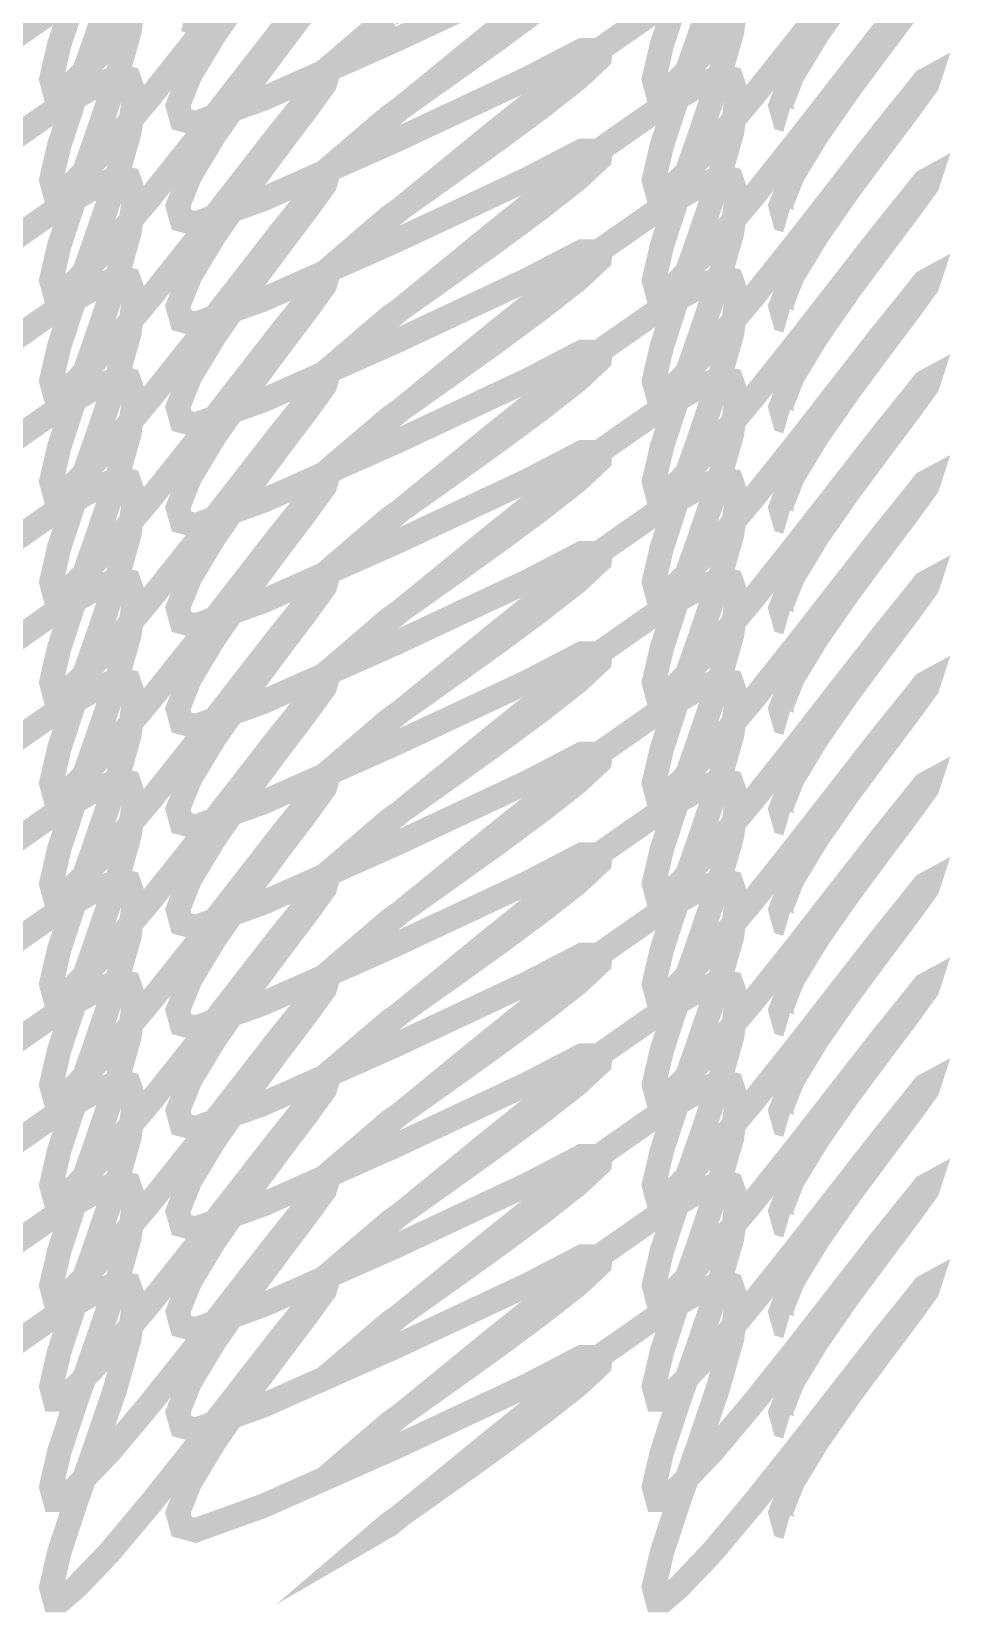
# Model space of a CAD drawing. Extents: x 0.5 to 10.7, y 0.3 to 10.6.
# Drawn here: x 9.968 to 10.494, y 0.466 to 1.369 of the extents above; entities that cross this region are included whole.
import ezdxf

# ---------------------------------------------------------------- set-up
doc = ezdxf.new("R2010")
doc.units = 0
doc.layers.get('0').update_dxf_attribs({"linetype": 'CONTINUOUS'})

msp = doc.modelspace()

# ---------------------------------------------------------------- linework, layer by layer
at = {"color": 0, "const_width": 0.013889}
for points in [[(10.173, 1.3782), (10.1704, 1.37598), (10.1704, 1.37598), (10.1733, 1.37766)], [(10.0161, 1.39719), (10.0049, 1.36448), (9.99349, 1.33214), (9.98421, 1.30404), (9.97965, 1.28429), (9.98167, 1.2768), (9.98236, 1.2768), (9.98525, 1.2768), (9.99397, 1.28429), (10.0129, 1.30404), (10.0365, 1.33214), (10.0623, 1.36448), (10.0878, 1.39719)], [(10.091, 1.39313), (10.073, 1.3673), (10.059, 1.34408), (10.052, 1.32671), (10.0542, 1.31885), (10.0556, 1.31847), (10.0621, 1.31673), (10.101, 1.33073), (10.1771, 1.36448), (10.2519, 1.39953)], [(10.2597, 1.38314), (10.2345, 1.36448), (10.209, 1.34619), (10.1872, 1.33073), (10.173, 1.32069), (10.1704, 1.31847), (10.1704, 1.31847), (10.1733, 1.32015), (10.1812, 1.32671), (10.2025, 1.34408), (10.2309, 1.3673), (10.2632, 1.39313)], [(10.3605, 1.39719), (10.3494, 1.36448), (10.3379, 1.33214), (10.3287, 1.30404), (10.3241, 1.28429), (10.3261, 1.2768), (10.3268, 1.2768), (10.3297, 1.2768), (10.3384, 1.28429), (10.3573, 1.30404), (10.3809, 1.33214), (10.4067, 1.36448), (10.4322, 1.39719)], [(10.4355, 1.39313), (10.4175, 1.3673), (10.4034, 1.34408), (10.3965, 1.32671), (10.3987, 1.31885), (10.4, 1.31847)], [(10.0272, 1.39031), (10.0243, 1.36887), (10.0161, 1.33984), (10.0049, 1.30713), (9.99349, 1.27479), (9.98421, 1.24669), (9.97965, 1.22694), (9.98167, 1.21946), (9.98236, 1.21946), (9.98525, 1.21946), (9.99397, 1.22694), (10.0129, 1.24669), (10.0365, 1.27479), (10.0623, 1.30713), (10.0878, 1.33984), (10.1104, 1.36887), (10.1277, 1.39031)], [(9.99349, 1.38965), (9.98421, 1.36155), (9.97965, 1.3418), (9.98167, 1.33431), (9.98236, 1.33431), (9.98525, 1.33431), (9.99397, 1.3418), (10.0129, 1.36155), (10.0365, 1.38965)], [(10.0556, 1.37598), (10.0621, 1.37424), (10.101, 1.38824)], [(10.3716, 1.39031), (10.3688, 1.36887), (10.3605, 1.33984), (10.3494, 1.30713), (10.3379, 1.27479), (10.3287, 1.24669), (10.3241, 1.22694), (10.3261, 1.21946), (10.3268, 1.21946), (10.3297, 1.21946), (10.3384, 1.22694), (10.3573, 1.24669), (10.3809, 1.27479), (10.4067, 1.30713), (10.4322, 1.33984), (10.4549, 1.36887), (10.4722, 1.39031)], [(10.3379, 1.38965), (10.3287, 1.36155), (10.3241, 1.3418), (10.3261, 1.33431), (10.3268, 1.33431), (10.3297, 1.33431), (10.3384, 1.3418), (10.3573, 1.36155), (10.3809, 1.38965)], [(9.95182, 1.36095), (9.98221, 1.38222)], [(10.1258, 1.38222), (10.1097, 1.36095), (10.091, 1.33577), (10.073, 1.30995), (10.059, 1.28673), (10.052, 1.26937), (10.0542, 1.2615), (10.0556, 1.26112), (10.0621, 1.25939), (10.101, 1.27338), (10.1771, 1.30713), (10.2519, 1.34218), (10.283, 1.35834), (10.2935, 1.35834), (10.2935, 1.35834), (10.2931, 1.3539), (10.2806, 1.34218), (10.2597, 1.32579), (10.2345, 1.30713), (10.209, 1.28885), (10.1872, 1.27338), (10.173, 1.26335), (10.1704, 1.26112), (10.1704, 1.26112), (10.1733, 1.2628), (10.1812, 1.26937), (10.2025, 1.28673), (10.2309, 1.30995), (10.2632, 1.33577), (10.2962, 1.36095), (10.3267, 1.38222)], [(10.4702, 1.38222), (10.4542, 1.36095), (10.4355, 1.33577), (10.4175, 1.30995), (10.4034, 1.28673), (10.3965, 1.26937), (10.3987, 1.2615), (10.4, 1.26112)], [(9.95182, 1.3036), (9.98221, 1.32487), (10.0068, 1.33898), (10.0188, 1.34359), (10.0222, 1.34267), (10.024, 1.34223), (10.0272, 1.33295), (10.0243, 1.31152), (10.0161, 1.2825), (10.0049, 1.24978), (9.99349, 1.21745), (9.98421, 1.18934), (9.97965, 1.1696), (9.98167, 1.16211), (9.98236, 1.16211), (9.98525, 1.16211), (9.99397, 1.1696), (10.0129, 1.18934), (10.0365, 1.21745), (10.0623, 1.24978), (10.0878, 1.2825), (10.1104, 1.31152), (10.1277, 1.33295), (10.1343, 1.34109), (10.1371, 1.34267), (10.1371, 1.34267), (10.136, 1.33898), (10.1258, 1.32487), (10.1097, 1.3036), (10.091, 1.27843), (10.073, 1.2526), (10.059, 1.22938), (10.052, 1.21202), (10.0542, 1.20416), (10.0556, 1.20378), (10.0621, 1.20204), (10.101, 1.21604), (10.1771, 1.24978), (10.2519, 1.28483), (10.283, 1.301), (10.2935, 1.301), (10.2935, 1.301), (10.2931, 1.29655), (10.2806, 1.28483), (10.2597, 1.26845), (10.2345, 1.24978), (10.209, 1.2315), (10.1872, 1.21604), (10.173, 1.206), (10.1704, 1.20378), (10.1704, 1.20378), (10.1733, 1.20546), (10.1812, 1.21202), (10.2025, 1.22938), (10.2309, 1.2526), (10.2632, 1.27843), (10.2962, 1.3036), (10.3267, 1.32487), (10.3512, 1.33898), (10.3632, 1.34359), (10.3666, 1.34267), (10.3684, 1.34223), (10.3716, 1.33295), (10.3688, 1.31152), (10.3605, 1.2825), (10.3494, 1.24978), (10.3379, 1.21745), (10.3287, 1.18934), (10.3241, 1.1696), (10.3261, 1.16211), (10.3268, 1.16211), (10.3297, 1.16211), (10.3384, 1.1696), (10.3573, 1.18934), (10.3809, 1.21745), (10.4067, 1.24978), (10.4322, 1.2825), (10.4549, 1.31152), (10.4722, 1.33295), (10.4787, 1.34109), (10.4816, 1.34267), (10.4816, 1.34267), (10.4804, 1.33898), (10.4702, 1.32487), (10.4542, 1.3036), (10.4355, 1.27843), (10.4175, 1.2526), (10.4034, 1.22938), (10.3965, 1.21202), (10.3987, 1.20416), (10.4, 1.20378)], [(9.95182, 1.24609), (9.98221, 1.26736), (10.0068, 1.28147), (10.0188, 1.28608), (10.0222, 1.28516), (10.024, 1.28472), (10.0272, 1.27544), (10.0243, 1.25402), (10.0161, 1.22499), (10.0049, 1.19228), (9.99349, 1.15994), (9.98421, 1.13184), (9.97965, 1.11209), (9.98167, 1.1046), (9.98236, 1.1046), (9.98525, 1.1046), (9.99397, 1.11209), (10.0129, 1.13184), (10.0365, 1.15994), (10.0623, 1.19228), (10.0878, 1.22499), (10.1104, 1.25402), (10.1277, 1.27544), (10.1343, 1.28358), (10.1371, 1.28516), (10.1371, 1.28516), (10.136, 1.28147), (10.1258, 1.26736), (10.1097, 1.24609), (10.091, 1.22092), (10.073, 1.1951), (10.059, 1.17188), (10.052, 1.15451), (10.0542, 1.14665), (10.0556, 1.14627), (10.0621, 1.14453), (10.101, 1.15853), (10.1771, 1.19228), (10.2519, 1.22732), (10.283, 1.24349), (10.2935, 1.24349), (10.2935, 1.24349), (10.2931, 1.23904), (10.2806, 1.22732), (10.2597, 1.21094), (10.2345, 1.19228), (10.209, 1.17399), (10.1872, 1.15853), (10.173, 1.14849), (10.1704, 1.14627), (10.1704, 1.14627), (10.1733, 1.14795), (10.1812, 1.15451), (10.2025, 1.17188), (10.2309, 1.1951), (10.2632, 1.22092), (10.2962, 1.24609), (10.3267, 1.26736), (10.3512, 1.28147), (10.3632, 1.28608), (10.3666, 1.28516), (10.3684, 1.28472), (10.3716, 1.27544), (10.3688, 1.25402), (10.3605, 1.22499), (10.3494, 1.19228), (10.3379, 1.15994), (10.3287, 1.13184), (10.3241, 1.11209), (10.3261, 1.1046), (10.3268, 1.1046), (10.3297, 1.1046), (10.3384, 1.11209), (10.3573, 1.13184), (10.3809, 1.15994), (10.4067, 1.19228), (10.4322, 1.22499), (10.4549, 1.25402), (10.4722, 1.27544), (10.4787, 1.28358), (10.4816, 1.28516), (10.4816, 1.28516), (10.4804, 1.28147), (10.4702, 1.26736), (10.4542, 1.24609), (10.4355, 1.22092), (10.4175, 1.1951), (10.4034, 1.17188), (10.3965, 1.15451), (10.3987, 1.14665), (10.4, 1.14627)], [(9.95182, 1.18869), (9.98221, 1.20996), (10.0068, 1.22407), (10.0188, 1.22868), (10.0222, 1.22776), (10.024, 1.22732), (10.0272, 1.21804), (10.0243, 1.19662), (10.0161, 1.16759), (10.0049, 1.13487), (9.99349, 1.10254), (9.98421, 1.07444), (9.97965, 1.05469), (9.98167, 1.0472), (9.98236, 1.0472), (9.98525, 1.0472), (9.99397, 1.05469), (10.0129, 1.07444), (10.0365, 1.10254), (10.0623, 1.13487), (10.0878, 1.16759), (10.1104, 1.19662), (10.1277, 1.21804), (10.1343, 1.22618), (10.1371, 1.22776), (10.1371, 1.22776), (10.136, 1.22407), (10.1258, 1.20996), (10.1097, 1.18869), (10.091, 1.16352), (10.073, 1.1377), (10.059, 1.11448), (10.052, 1.09711), (10.0542, 1.08925), (10.0556, 1.08887), (10.0621, 1.08713), (10.101, 1.10113), (10.1771, 1.13487), (10.2519, 1.16992), (10.283, 1.18609), (10.2935, 1.18609), (10.2935, 1.18609), (10.2931, 1.18164), (10.2806, 1.16992), (10.2597, 1.15354), (10.2345, 1.13487), (10.209, 1.11659), (10.1872, 1.10113), (10.173, 1.09109), (10.1704, 1.08887), (10.1704, 1.08887), (10.1733, 1.09055), (10.1812, 1.09711), (10.2025, 1.11448), (10.2309, 1.1377), (10.2632, 1.16352), (10.2962, 1.18869), (10.3267, 1.20996), (10.3512, 1.22407), (10.3632, 1.22868), (10.3666, 1.22776), (10.3684, 1.22732), (10.3716, 1.21804), (10.3688, 1.19662), (10.3605, 1.16759), (10.3494, 1.13487), (10.3379, 1.10254), (10.3287, 1.07444), (10.3241, 1.05469), (10.3261, 1.0472), (10.3268, 1.0472), (10.3297, 1.0472), (10.3384, 1.05469), (10.3573, 1.07444), (10.3809, 1.10254), (10.4067, 1.13487), (10.4322, 1.16759), (10.4549, 1.19662), (10.4722, 1.21804), (10.4787, 1.22618), (10.4816, 1.22776), (10.4816, 1.22776), (10.4804, 1.22407), (10.4702, 1.20996), (10.4542, 1.18869), (10.4355, 1.16352), (10.4175, 1.1377), (10.4034, 1.11448), (10.3965, 1.09711), (10.3987, 1.08925), (10.4, 1.08887)], [(9.95182, 1.13135), (9.98221, 1.15262), (10.0068, 1.16672), (10.0188, 1.17133), (10.0222, 1.17041), (10.024, 1.16998), (10.0272, 1.1607), (10.0243, 1.13927), (10.0161, 1.11024), (10.0049, 1.07753), (9.99349, 1.04519), (9.98421, 1.01709), (9.97965, 0.997342), (9.98167, 0.989854), (9.98236, 0.989854), (9.98525, 0.989854), (9.99397, 0.997342), (10.0129, 1.01709), (10.0365, 1.04519), (10.0623, 1.07753), (10.0878, 1.11024), (10.1104, 1.13927), (10.1277, 1.1607), (10.1343, 1.16884), (10.1371, 1.17041), (10.1371, 1.17041), (10.136, 1.16672), (10.1258, 1.15262), (10.1097, 1.13135), (10.091, 1.10617), (10.073, 1.08035), (10.059, 1.05713), (10.052, 1.03977), (10.0542, 1.0319), (10.0556, 1.03152), (10.0621, 1.02978), (10.101, 1.04378), (10.1771, 1.07753), (10.2519, 1.11258), (10.283, 1.12874), (10.2935, 1.12874), (10.2935, 1.12874), (10.2931, 1.12429), (10.2806, 1.11258), (10.2597, 1.09619), (10.2345, 1.07753), (10.209, 1.05924), (10.1872, 1.04378), (10.173, 1.03375), (10.1704, 1.03152), (10.1704, 1.03152), (10.1733, 1.0332), (10.1812, 1.03977), (10.2025, 1.05713), (10.2309, 1.08035), (10.2632, 1.10617), (10.2962, 1.13135), (10.3267, 1.15262), (10.3512, 1.16672), (10.3632, 1.17133), (10.3666, 1.17041), (10.3684, 1.16998), (10.3716, 1.1607), (10.3688, 1.13927), (10.3605, 1.11024), (10.3494, 1.07753), (10.3379, 1.04519), (10.3287, 1.01709), (10.3241, 0.997342), (10.3261, 0.989854), (10.3268, 0.989854), (10.3297, 0.989854), (10.3384, 0.997342), (10.3573, 1.01709), (10.3809, 1.04519), (10.4067, 1.07753), (10.4322, 1.11024), (10.4549, 1.13927), (10.4722, 1.1607), (10.4787, 1.16884), (10.4816, 1.17041), (10.4816, 1.17041), (10.4804, 1.16672), (10.4702, 1.15262), (10.4542, 1.13135), (10.4355, 1.10617), (10.4175, 1.08035), (10.4034, 1.05713), (10.3965, 1.03977), (10.3987, 1.0319), (10.4, 1.03152)], [(9.95182, 1.07384), (9.98221, 1.09511), (10.0068, 1.10921), (10.0188, 1.11382), (10.0222, 1.1129), (10.024, 1.11247), (10.0272, 1.10319), (10.0243, 1.08176), (10.0161, 1.05273), (10.0049, 1.02002), (9.99349, 0.987685), (9.98421, 0.959581), (9.97965, 0.939833), (9.98167, 0.932346), (9.98236, 0.932346), (9.98525, 0.932346), (9.99397, 0.939833), (10.0129, 0.959581), (10.0365, 0.987685), (10.0623, 1.02002), (10.0878, 1.05273), (10.1104, 1.08176), (10.1277, 1.10319), (10.1343, 1.11133), (10.1371, 1.1129), (10.1371, 1.1129), (10.136, 1.10921), (10.1258, 1.09511), (10.1097, 1.07384), (10.091, 1.04867), (10.073, 1.02284), (10.059, 0.999621), (10.052, 0.98226), (10.0542, 0.974393), (10.0556, 0.974012), (10.0621, 0.972276), (10.101, 0.986274), (10.1771, 1.02002), (10.2519, 1.05507), (10.283, 1.07123), (10.2935, 1.07123), (10.2935, 1.07123), (10.2931, 1.06679), (10.2806, 1.05507), (10.2597, 1.03868), (10.2345, 1.02002), (10.209, 1.00174), (10.1872, 0.986274), (10.173, 0.976238), (10.1704, 0.974012), (10.1704, 0.974012), (10.1733, 0.975694), (10.1812, 0.98226), (10.2025, 0.999621), (10.2309, 1.02284), (10.2632, 1.04867), (10.2962, 1.07384), (10.3267, 1.09511), (10.3512, 1.10921), (10.3632, 1.11382), (10.3666, 1.1129), (10.3684, 1.11247), (10.3716, 1.10319), (10.3688, 1.08176), (10.3605, 1.05273), (10.3494, 1.02002), (10.3379, 0.987685), (10.3287, 0.959581), (10.3241, 0.939833), (10.3261, 0.932346), (10.3268, 0.932346), (10.3297, 0.932346), (10.3384, 0.939833), (10.3573, 0.959581), (10.3809, 0.987685), (10.4067, 1.02002), (10.4322, 1.05273), (10.4549, 1.08176), (10.4722, 1.10319), (10.4787, 1.11133), (10.4816, 1.1129), (10.4816, 1.1129), (10.4804, 1.10921), (10.4702, 1.09511), (10.4542, 1.07384), (10.4355, 1.04867), (10.4175, 1.02284), (10.4034, 0.999621), (10.3965, 0.98226), (10.3987, 0.974393), (10.4, 0.974012)], [(9.95182, 1.01649), (9.98221, 1.03776), (10.0068, 1.05187), (10.0188, 1.05648), (10.0222, 1.05556), (10.024, 1.05512), (10.0272, 1.04584), (10.0243, 1.02441), (10.0161, 0.995389), (10.0049, 0.962674), (9.99349, 0.930339), (9.98421, 0.902235), (9.97965, 0.882488), (9.98167, 0.875), (9.98236, 0.875), (9.98525, 0.875), (9.99397, 0.882488), (10.0129, 0.902235), (10.0365, 0.930339), (10.0623, 0.962674), (10.0878, 0.995389), (10.1104, 1.02441), (10.1277, 1.04584), (10.1343, 1.05398), (10.1371, 1.05556), (10.1371, 1.05556), (10.136, 1.05187), (10.1258, 1.03776), (10.1097, 1.01649), (10.091, 0.991319), (10.073, 0.965494), (10.059, 0.942275), (10.052, 0.924914), (10.0542, 0.917046), (10.0556, 0.916667), (10.0621, 0.914931), (10.101, 0.928928), (10.1771, 0.962674), (10.2519, 0.997721), (10.283, 1.01389), (10.2935, 1.01389), (10.2935, 1.01389), (10.2931, 1.00944), (10.2806, 0.997721), (10.2597, 0.981338), (10.2345, 0.962674), (10.209, 0.94439), (10.1872, 0.928928), (10.173, 0.918892), (10.1704, 0.916667), (10.1704, 0.916667), (10.1733, 0.918349), (10.1812, 0.924914), (10.2025, 0.942275), (10.2309, 0.965494), (10.2632, 0.991319), (10.2962, 1.01649), (10.3267, 1.03776), (10.3512, 1.05187), (10.3632, 1.05648), (10.3666, 1.05556), (10.3684, 1.05512), (10.3716, 1.04584), (10.3688, 1.02441), (10.3605, 0.995389), (10.3494, 0.962674), (10.3379, 0.930339), (10.3287, 0.902235), (10.3241, 0.882488), (10.3261, 0.875), (10.3268, 0.875), (10.3297, 0.875), (10.3384, 0.882488), (10.3573, 0.902235), (10.3809, 0.930339), (10.4067, 0.962674), (10.4322, 0.995389), (10.4549, 1.02441), (10.4722, 1.04584), (10.4787, 1.05398), (10.4816, 1.05556), (10.4816, 1.05556), (10.4804, 1.05187), (10.4702, 1.03776), (10.4542, 1.01649), (10.4355, 0.991319), (10.4175, 0.965494), (10.4034, 0.942275), (10.3965, 0.924914), (10.3987, 0.917046), (10.4, 0.916667)], [(9.95182, 0.959147), (9.98221, 0.980414), (10.0068, 0.994521), (10.0188, 0.999132), (10.0222, 0.99821), (10.024, 0.997775), (10.0272, 0.988499), (10.0243, 0.967068), (10.0161, 0.938043), (10.0049, 0.905328), (9.99349, 0.872993), (9.98421, 0.844889), (9.97965, 0.825142), (9.98167, 0.817654), (9.98236, 0.817654), (9.98525, 0.817654), (9.99397, 0.825142), (10.0129, 0.844889), (10.0365, 0.872993), (10.0623, 0.905328), (10.0878, 0.938043), (10.1104, 0.967068), (10.1277, 0.988499), (10.1343, 0.996636), (10.1371, 0.99821), (10.1371, 0.99821), (10.136, 0.994521), (10.1258, 0.980414), (10.1097, 0.959147), (10.091, 0.933974), (10.073, 0.908149), (10.059, 0.884928), (10.052, 0.867567), (10.0542, 0.8597), (10.0556, 0.859321), (10.0621, 0.857585), (10.101, 0.871582), (10.1771, 0.905328), (10.2519, 0.940375), (10.283, 0.956543), (10.2935, 0.956543), (10.2935, 0.956543), (10.2931, 0.952094), (10.2806, 0.940375), (10.2597, 0.92399), (10.2345, 0.905328), (10.209, 0.887044), (10.1872, 0.871582), (10.173, 0.861546), (10.1704, 0.859321), (10.1704, 0.859321), (10.1733, 0.861003), (10.1812, 0.867567), (10.2025, 0.884928), (10.2309, 0.908149), (10.2632, 0.933974), (10.2962, 0.959147), (10.3267, 0.980414), (10.3512, 0.994521), (10.3632, 0.999132), (10.3666, 0.99821), (10.3684, 0.997775), (10.3716, 0.988499), (10.3688, 0.967068), (10.3605, 0.938043), (10.3494, 0.905328), (10.3379, 0.872993), (10.3287, 0.844889), (10.3241, 0.825142), (10.3261, 0.817654), (10.3268, 0.817654), (10.3297, 0.817654), (10.3384, 0.825142), (10.3573, 0.844889), (10.3809, 0.872993), (10.4067, 0.905328), (10.4322, 0.938043), (10.4549, 0.967068), (10.4722, 0.988499), (10.4787, 0.996636), (10.4816, 0.99821), (10.4816, 0.99821), (10.4804, 0.994521), (10.4702, 0.980414), (10.4542, 0.959147), (10.4355, 0.933974), (10.4175, 0.908149), (10.4034, 0.884928), (10.3965, 0.867567), (10.3987, 0.8597), (10.4, 0.859321)], [(9.95182, 0.901639), (9.98221, 0.922906), (10.0068, 0.937011), (10.0188, 0.941624), (10.0222, 0.940701), (10.024, 0.940267), (10.0272, 0.93099), (10.0243, 0.90956), (10.0161, 0.880533), (10.0049, 0.847819), (9.99349, 0.815483), (9.98421, 0.787381), (9.97965, 0.767632), (9.98167, 0.760146), (9.98236, 0.760146), (9.98525, 0.760146), (9.99397, 0.767632), (10.0129, 0.787381), (10.0365, 0.815483), (10.0623, 0.847819), (10.0878, 0.880533), (10.1104, 0.90956), (10.1277, 0.93099), (10.1343, 0.939128), (10.1371, 0.940701), (10.1371, 0.940701), (10.136, 0.937011), (10.1258, 0.922906), (10.1097, 0.901639), (10.091, 0.876465), (10.073, 0.85064), (10.059, 0.827419), (10.052, 0.810058), (10.0542, 0.802192), (10.0556, 0.801812), (10.0621, 0.800076), (10.101, 0.814074), (10.1771, 0.847819), (10.2519, 0.882867), (10.283, 0.899035), (10.2935, 0.899035), (10.2935, 0.899035), (10.2931, 0.894586), (10.2806, 0.882867), (10.2597, 0.866482), (10.2345, 0.847819), (10.209, 0.829536), (10.1872, 0.814074), (10.173, 0.804036), (10.1704, 0.801812), (10.1704, 0.801812), (10.1733, 0.803494), (10.1812, 0.810058), (10.2025, 0.827419), (10.2309, 0.85064), (10.2632, 0.876465), (10.2962, 0.901639), (10.3267, 0.922906), (10.3512, 0.937011), (10.3632, 0.941624), (10.3666, 0.940701), (10.3684, 0.940267), (10.3716, 0.93099), (10.3688, 0.90956), (10.3605, 0.880533), (10.3494, 0.847819), (10.3379, 0.815483), (10.3287, 0.787381), (10.3241, 0.767632), (10.3261, 0.760146), (10.3268, 0.760146), (10.3297, 0.760146), (10.3384, 0.767632), (10.3573, 0.787381), (10.3809, 0.815483), (10.4067, 0.847819), (10.4322, 0.880533), (10.4549, 0.90956), (10.4722, 0.93099), (10.4787, 0.939128), (10.4816, 0.940701), (10.4816, 0.940701), (10.4804, 0.937011), (10.4702, 0.922906), (10.4542, 0.901639), (10.4355, 0.876465), (10.4175, 0.85064), (10.4034, 0.827419), (10.3965, 0.810058), (10.3987, 0.802192), (10.4, 0.801812)], [(9.95182, 0.844293), (9.98221, 0.86556), (10.0068, 0.879665), (10.0188, 0.884278), (10.0222, 0.883356), (10.024, 0.882921), (10.0272, 0.873643), (10.0243, 0.852214), (10.0161, 0.823188), (10.0049, 0.790474), (9.99349, 0.758137), (9.98421, 0.730035), (9.97965, 0.710286), (9.98167, 0.7028), (9.98236, 0.7028), (9.98525, 0.7028), (9.99397, 0.710286), (10.0129, 0.730035), (10.0365, 0.758137), (10.0623, 0.790474), (10.0878, 0.823188), (10.1104, 0.852214), (10.1277, 0.873643), (10.1343, 0.881782), (10.1371, 0.883356), (10.1371, 0.883356), (10.136, 0.879665), (10.1258, 0.86556), (10.1097, 0.844293), (10.091, 0.819119), (10.073, 0.793294), (10.059, 0.770074), (10.052, 0.752713), (10.0542, 0.744846), (10.0556, 0.744467), (10.0621, 0.742731), (10.101, 0.756728), (10.1771, 0.790474), (10.2519, 0.825521), (10.283, 0.841689), (10.2935, 0.841689), (10.2935, 0.841689), (10.2931, 0.83724), (10.2806, 0.825521), (10.2597, 0.809136), (10.2345, 0.790474), (10.209, 0.77219), (10.1872, 0.756728), (10.173, 0.74669), (10.1704, 0.744467), (10.1704, 0.744467), (10.1733, 0.746149), (10.1812, 0.752713), (10.2025, 0.770074), (10.2309, 0.793294), (10.2632, 0.819119), (10.2962, 0.844293), (10.3267, 0.86556), (10.3512, 0.879665), (10.3632, 0.884278), (10.3666, 0.883356), (10.3684, 0.882921), (10.3716, 0.873643), (10.3688, 0.852214), (10.3605, 0.823188), (10.3494, 0.790474), (10.3379, 0.758137), (10.3287, 0.730035), (10.3241, 0.710286), (10.3261, 0.7028), (10.3268, 0.7028), (10.3297, 0.7028), (10.3384, 0.710286), (10.3573, 0.730035), (10.3809, 0.758137), (10.4067, 0.790474), (10.4322, 0.823188), (10.4549, 0.852214), (10.4722, 0.873643), (10.4787, 0.881782), (10.4816, 0.883356), (10.4816, 0.883356), (10.4804, 0.879665), (10.4702, 0.86556), (10.4542, 0.844293), (10.4355, 0.819119), (10.4175, 0.793294), (10.4034, 0.770074), (10.3965, 0.752713), (10.3987, 0.744846), (10.4, 0.744467)], [(9.95182, 0.786893), (9.98221, 0.80816), (10.0068, 0.822265), (10.0188, 0.826878), (10.0222, 0.825956), (10.024, 0.825521), (10.0272, 0.816243), (10.0243, 0.794814), (10.0161, 0.765788), (10.0049, 0.733074), (9.99349, 0.700737), (9.98421, 0.672635), (9.97965, 0.652886), (9.98167, 0.6454), (9.98236, 0.6454), (9.98525, 0.6454), (9.99397, 0.652886), (10.0129, 0.672635), (10.0365, 0.700737), (10.0623, 0.733074), (10.0878, 0.765788), (10.1104, 0.794814), (10.1277, 0.816243), (10.1343, 0.824382), (10.1371, 0.825956), (10.1371, 0.825956), (10.136, 0.822265), (10.1258, 0.80816), (10.1097, 0.786893), (10.091, 0.761719), (10.073, 0.735894), (10.059, 0.712674), (10.052, 0.695313), (10.0542, 0.687446), (10.0556, 0.687067), (10.0621, 0.685331), (10.101, 0.699328), (10.1771, 0.733074), (10.2519, 0.768121), (10.283, 0.784289), (10.2935, 0.784289), (10.2935, 0.784289), (10.2931, 0.779839), (10.2806, 0.768121), (10.2597, 0.751736), (10.2345, 0.733074), (10.209, 0.714789), (10.1872, 0.699328), (10.173, 0.68929), (10.1704, 0.687067), (10.1704, 0.687067), (10.1733, 0.688747), (10.1812, 0.695313), (10.2025, 0.712674), (10.2309, 0.735894), (10.2632, 0.761719), (10.2962, 0.786893), (10.3267, 0.80816), (10.3512, 0.822265), (10.3632, 0.826878), (10.3666, 0.825956), (10.3684, 0.825521), (10.3716, 0.816243), (10.3688, 0.794814), (10.3605, 0.765788), (10.3494, 0.733074), (10.3379, 0.700737), (10.3287, 0.672635), (10.3241, 0.652886), (10.3261, 0.6454), (10.3268, 0.6454), (10.3297, 0.6454), (10.3384, 0.652886), (10.3573, 0.672635), (10.3809, 0.700737), (10.4067, 0.733074), (10.4322, 0.765788), (10.4549, 0.794814), (10.4722, 0.816243), (10.4787, 0.824382), (10.4816, 0.825956), (10.4816, 0.825956), (10.4804, 0.822265), (10.4702, 0.80816), (10.4542, 0.786893), (10.4355, 0.761719), (10.4175, 0.735894), (10.4034, 0.712674), (10.3965, 0.695313), (10.3987, 0.687446), (10.4, 0.687067)], [(9.95182, 0.729383), (9.98221, 0.750651), (10.0068, 0.764757), (10.0188, 0.769368), (10.0222, 0.768446), (10.024, 0.768013), (10.0272, 0.758735), (10.0243, 0.737304), (10.0161, 0.708279), (10.0049, 0.675564), (9.99349, 0.643229), (9.98421, 0.615126), (9.97965, 0.595378), (9.98167, 0.58789), (9.98236, 0.58789), (9.98525, 0.58789), (9.99397, 0.595378), (10.0129, 0.615126), (10.0365, 0.643229), (10.0623, 0.675564), (10.0878, 0.708279), (10.1104, 0.737304), (10.1277, 0.758735), (10.1343, 0.766872), (10.1371, 0.768446), (10.1371, 0.768446), (10.136, 0.764757), (10.1258, 0.750651), (10.1097, 0.729383), (10.091, 0.70421), (10.073, 0.678386), (10.059, 0.655165), (10.052, 0.637804), (10.0542, 0.629937), (10.0556, 0.629557), (10.0621, 0.627821), (10.101, 0.641818), (10.1771, 0.675564), (10.2519, 0.710613), (10.283, 0.726779), (10.2935, 0.726779), (10.2935, 0.726779), (10.2931, 0.722331), (10.2806, 0.710613), (10.2597, 0.694228), (10.2345, 0.675564), (10.209, 0.657281), (10.1872, 0.641818), (10.173, 0.631782), (10.1704, 0.629557), (10.1704, 0.629557), (10.1733, 0.631239), (10.1812, 0.637804), (10.2025, 0.655165), (10.2309, 0.678386), (10.2632, 0.70421), (10.2962, 0.729383), (10.3267, 0.750651), (10.3512, 0.764757), (10.3632, 0.769368), (10.3666, 0.768446), (10.3684, 0.768013), (10.3716, 0.758735), (10.3688, 0.737304), (10.3605, 0.708279), (10.3494, 0.675564), (10.3379, 0.643229), (10.3287, 0.615126), (10.3241, 0.595378), (10.3261, 0.58789), (10.3268, 0.58789), (10.3297, 0.58789), (10.3384, 0.595378), (10.3573, 0.615126), (10.3809, 0.643229), (10.4067, 0.675564), (10.4322, 0.708279), (10.4549, 0.737304), (10.4722, 0.758735), (10.4787, 0.766872), (10.4816, 0.768446), (10.4816, 0.768446), (10.4804, 0.764757), (10.4702, 0.750651), (10.4542, 0.729383), (10.4355, 0.70421), (10.4175, 0.678386), (10.4034, 0.655165), (10.3965, 0.637804), (10.3987, 0.629937), (10.4, 0.629557)], [(9.95182, 0.672038), (9.98221, 0.693306), (10.0068, 0.707411), (10.0188, 0.712022), (10.0222, 0.7111), (10.024, 0.710667), (10.0272, 0.701389), (10.0243, 0.679958), (10.0161, 0.650933), (10.0049, 0.618218), (9.99349, 0.585883), (9.98421, 0.557781), (9.97965, 0.538032), (9.98167, 0.530544), (9.98236, 0.530544), (9.98525, 0.530544), (9.99397, 0.538032), (10.0129, 0.557781), (10.0365, 0.585883), (10.0623, 0.618218), (10.0878, 0.650933), (10.1104, 0.679958), (10.1277, 0.701389), (10.1343, 0.709526), (10.1371, 0.7111), (10.1371, 0.7111), (10.136, 0.707411), (10.1258, 0.693306), (10.1097, 0.672038), (10.091, 0.646864), (10.073, 0.621039), (10.059, 0.597819), (10.052, 0.580458), (10.0542, 0.572592), (10.0556, 0.572211), (10.0621, 0.570475), (10.101, 0.584472), (10.1771, 0.618218), (10.2519, 0.653267), (10.283, 0.669433), (10.2935, 0.669433), (10.2935, 0.669433), (10.2931, 0.664985), (10.2806, 0.653267), (10.2597, 0.636882), (10.2345, 0.618218), (10.209, 0.599935), (10.1872, 0.584472), (10.173, 0.574436), (10.1704, 0.572211), (10.1704, 0.572211), (10.1733, 0.573893), (10.1812, 0.580458), (10.2025, 0.597819), (10.2309, 0.621039), (10.2632, 0.646864), (10.2962, 0.672038), (10.3267, 0.693306), (10.3512, 0.707411), (10.3632, 0.712022), (10.3666, 0.7111), (10.3684, 0.710667), (10.3716, 0.701389), (10.3688, 0.679958), (10.3605, 0.650933), (10.3494, 0.618218), (10.3379, 0.585883), (10.3287, 0.557781), (10.3241, 0.538032), (10.3261, 0.530544), (10.3268, 0.530544), (10.3297, 0.530544), (10.3384, 0.538032), (10.3573, 0.557781), (10.3809, 0.585883), (10.4067, 0.618218), (10.4322, 0.650933), (10.4549, 0.679958), (10.4722, 0.701389), (10.4787, 0.709526), (10.4816, 0.7111), (10.4816, 0.7111), (10.4804, 0.707411), (10.4702, 0.693306), (10.4542, 0.672038), (10.4355, 0.646864), (10.4175, 0.621039), (10.4034, 0.597819), (10.3965, 0.580458), (10.3987, 0.572592), (10.4, 0.572211)], [(9.95182, 0.614692), (9.98221, 0.63596), (10.0068, 0.650065), (10.0188, 0.654676), (10.0222, 0.653754), (10.024, 0.653321), (10.0272, 0.644043), (10.0243, 0.622612), (10.0161, 0.593588), (10.0049, 0.560872), (9.99349, 0.528537), (9.98421, 0.500435), (9.97965, 0.480686), (9.98167, 0.473199), (9.98236, 0.473199), (9.98525, 0.473199), (9.99397, 0.480686), (10.0129, 0.500435), (10.0365, 0.528537), (10.0623, 0.560872), (10.0878, 0.593588), (10.1104, 0.622612), (10.1277, 0.644043), (10.1343, 0.652181), (10.1371, 0.653754), (10.1371, 0.653754), (10.136, 0.650065), (10.1258, 0.63596), (10.1097, 0.614692), (10.091, 0.589518), (10.073, 0.563693), (10.059, 0.540474), (10.052, 0.523113), (10.0542, 0.515246), (10.0556, 0.514865), (10.0621, 0.513129), (10.101, 0.527126), (10.1771, 0.560872), (10.2519, 0.595921), (10.283, 0.612088), (10.2935, 0.612088), (10.2935, 0.612088), (10.2931, 0.607639), (10.2806, 0.595921), (10.2597, 0.579536), (10.2345, 0.560872), (10.209, 0.542589), (10.1872, 0.527126), (10.173, 0.51709), (10.1704, 0.514865), (10.1704, 0.514865), (10.1733, 0.516547), (10.1812, 0.523113), (10.2025, 0.540474), (10.2309, 0.563693), (10.2632, 0.589518), (10.2962, 0.614692), (10.3267, 0.63596), (10.3512, 0.650065), (10.3632, 0.654676), (10.3666, 0.653754), (10.3684, 0.653321), (10.3716, 0.644043), (10.3688, 0.622612), (10.3605, 0.593588), (10.3494, 0.560872), (10.3379, 0.528537), (10.3287, 0.500435), (10.3241, 0.480686), (10.3261, 0.473199), (10.3268, 0.473199), (10.3297, 0.473199), (10.3384, 0.480686), (10.3573, 0.500435), (10.3809, 0.528537), (10.4067, 0.560872), (10.4322, 0.593588), (10.4549, 0.622612), (10.4722, 0.644043), (10.4787, 0.652181), (10.4816, 0.653754), (10.4816, 0.653754), (10.4804, 0.650065), (10.4702, 0.63596), (10.4542, 0.614692), (10.4355, 0.589518), (10.4175, 0.563693), (10.4034, 0.540474), (10.3965, 0.523113), (10.3987, 0.515246), (10.4, 0.514865)]]:
    msp.add_lwpolyline(points, dxfattribs=at)

doc.saveas('drawing.dxf')
